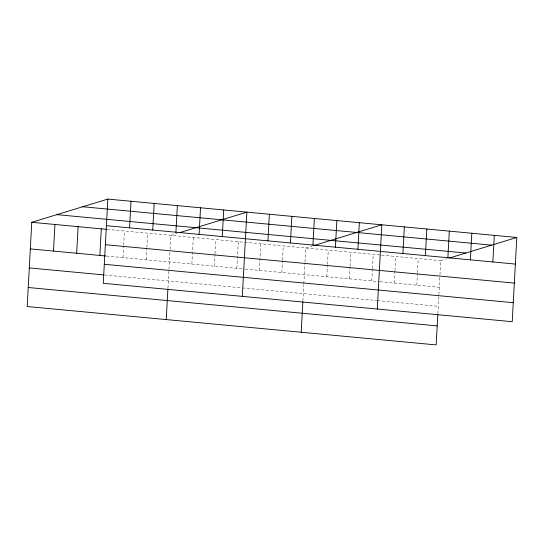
<?xml version="1.0" encoding="UTF-8"?>
<svg xmlns="http://www.w3.org/2000/svg" width="544" height="544" viewBox="0 0 544 544"><rect width="100%" height="100%" fill="white"/><g stroke="black" fill="none" stroke-linecap="round" stroke-linejoin="round"><path stroke-width="0.41" stroke-dasharray="2.72 2.04" d="M123.019 257.598L123.651 245.963M123.699 245.133L124.46 231.003M146.193 259.774L146.826 248.139M146.873 247.309L147.635 233.179M167.94 288.32L170 250.315M170.048 249.485L170.809 235.355L177.086 233.437M191.862 264.064L193.304 237.463M214.356 266.172L214.989 254.538M215.03 253.708L215.798 239.578M236.851 268.287L238.292 241.686M259.345 270.395L260.78 243.8M281.833 272.503L282.465 260.868M282.513 260.039L283.274 245.908M302.899 300.982L303.79 284.539M303.838 283.716L304.96 262.983M305.007 262.147L305.769 248.016L312.045 246.106M326.822 276.726L327.454 265.091M327.495 264.262L328.263 250.131M349.316 278.841L349.948 267.206M349.989 266.37L350.758 252.239M371.81 280.949L372.436 269.314M372.484 268.484L373.252 254.354M394.305 283.064L394.93 271.429M394.978 270.592L395.74 256.462M416.792 285.172L417.425 273.537M417.472 272.707L418.234 258.577M437.859 313.65L439.919 275.645M439.967 274.815L440.728 260.685L447.005 258.774M107.08 229.371L380.746 255.054M381.582 255.136L440.728 260.685M106.468 256.047L244.344 268.988M245.181 269.069L379.304 281.656M380.14 281.731L439.287 287.286M104.611 274.985L241.652 287.851M242.481 287.926L376.611 300.519M377.441 300.594L438.26 306.306"/><path stroke-width="0.82" d="M107.834 199.084L103.272 283.315L512.237 321.701L516.8 237.47L107.834 199.084L31.763 222.299L27.2 306.53L436.166 344.916L437.818 314.466M53.496 251.076L54.937 224.475M76.67 253.252L78.112 226.651M99.844 255.428L101.286 228.827M129.567 227.861L131.009 201.26M152.742 230.03L154.183 203.436M166.246 319.58L167.899 289.136M175.916 232.206L177.358 205.612M199.09 234.382L200.532 207.788M222.265 236.558L223.706 209.964M242.318 296.364L246.881 212.133L179.438 232.716M267.934 240.842L269.375 214.248M290.428 242.957L291.87 216.356M301.206 332.248L302.858 301.798M312.922 245.065L314.364 218.47M335.417 247.18L336.852 220.578M357.904 249.288L359.346 222.693M377.278 309.033L381.84 224.801L313.616 245.623M402.893 253.511L404.335 226.916M425.388 255.626L426.829 229.024M447.882 257.734L449.324 231.139M470.376 259.848L471.811 233.247M492.864 261.956L494.306 235.362M449.358 258.053L516.8 237.47M82.729 206.747L491.694 245.133M56.868 214.642L465.834 253.028M106.393 225.685L515.358 264.064M31.763 222.299L106.25 229.296M105.359 244.698L514.332 283.084M30.321 248.9L105.638 255.972M104.298 264.296L513.271 302.682M29.294 267.92L103.782 274.91M28.227 287.511L437.199 325.897"/></g></svg>
